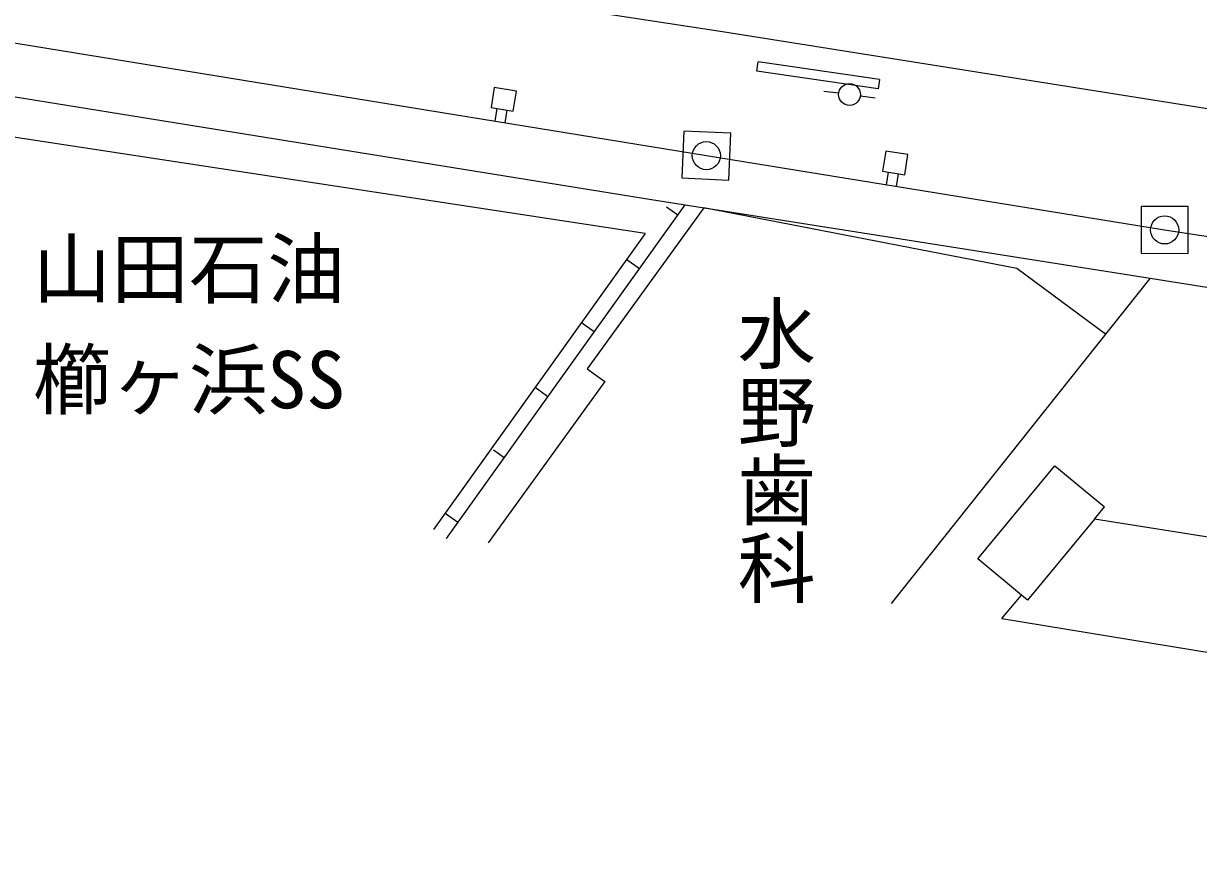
# Model space of a CAD drawing. Units: millimetres at full size, sheet at 1:1000; details may follow other scales. Extents: x 40000 to 193597266, y 20000 to 106988046.
# Drawn here: x 110804 to 148400, y 250068 to 276881 of the extents above; entities that cross this region are included whole.
import ezdxf
from ezdxf.enums import TextEntityAlignment as Align

# ---------------------------------------------------------------- set-up
doc = ezdxf.new("R2010")
doc.units = ezdxf.units.MM
doc.header["$LTSCALE"] = 1000
doc.layers.add('M-BGD', color=7, linetype='Continuous', lineweight=25)
doc.layers.add('M-STR-STRC', color=7, linetype='Continuous', lineweight=25)
doc.layers.add('M-BMK-HTXT', color=7, linetype='Continuous')
doc.styles.add('@ＭＳ ゴシック', font='')
doc.styles.add('ＭＳ ゴシック', font='')
doc.styles.get('@ＭＳ ゴシック').set_extended_font_data('@MS Gothic')
doc.styles.get('ＭＳ ゴシック').set_extended_font_data('MS Gothic')

# ---------------------------------------------------------------- blocks, each defined once
blk = doc.blocks.new('ad')
at = {"layer": 'M-BGD'}
for p, q in [((0, 0), (-392, -119)), ((93, -306), (-299, -425))]:
    blk.add_line(p, q, dxfattribs=at)
blk.add_lwpolyline([(-867, -807), (-241, -617), (-451, 72), (-1076, -118)], close=True, dxfattribs=at)

msp = doc.modelspace()

# ---------------------------------------------------------------- linework, layer by layer
at = {"layer": 'M-BGD'}
for p, q in [((134264, 275356), (134307, 275653)), ((138193, 275088), (134307, 275653)), ((138150, 274791), (134264, 275356)), ((138193, 275088), (138150, 274791)), ((136888, 274651), (136414, 274709)), ((137583, 274565), (138056, 274507)), ((131964, 271074), (124327, 260404)), ((131374, 271014), (131735, 270756)), ((130692, 270157), (123920, 260695)), ((130104, 269334), (130510, 269043)), ((138578, 258325), (146853, 268727)), ((128660, 267318), (129067, 267027)), ((127175, 265242), (127581, 264951)), ((125840, 263241), (126182, 262996)), ((145072, 261025), (145391, 261411)), ((124294, 261218), (124701, 260927)), ((150165, 260217), (145072, 261025)), ((142112, 257841), (142735, 258594))]:
    msp.add_line(p, q, dxfattribs=at)
for points in [[(193202, 250068), (193204, 250760), (194595, 260690), (194567, 260903), (194379, 261118), (193642, 261310), (177355, 263909), (163501, 266077), (146853, 268727), (130895, 271243), (102856, 275761), (83296, 278747)], [(107014, 276828), (132652, 272653), (147316, 270277), (168458, 267058), (197450, 262274)], [(130692, 270157), (106556, 273845), (104706, 262467)], [(132571, 270979), (128844, 265828), (129400, 265425), (125668, 260268)], [(145429, 266937), (142589, 269043), (132571, 270979)], [(142112, 257841), (149584, 256615), (151365, 267651), (169640, 264721), (168049, 254519), (193204, 250760)], [(145072, 261025), (142928, 258434), (141340, 259748), (143803, 262725), (145391, 261411)]]:
    msp.add_lwpolyline(points, dxfattribs=at)
for points in [[(131937, 273436), (131869, 271938), (133367, 271870), (133435, 273368)], [(146568, 271029), (146565, 269529), (148065, 269525), (148068, 271025)]]:
    msp.add_lwpolyline(points, close=True, dxfattribs=at)
for centre, radius in [((137235, 274608), 350), ((132652, 272653), 450), ((147316, 270277), 450)]:
    msp.add_circle(centre, radius, dxfattribs=at)
at = {"layer": 'M-STR-STRC'}
msp.add_lwpolyline([(89161, 283473), (98837, 281916), (116794, 279130), (133170, 276621), (165343, 271519), (183457, 268737)], dxfattribs=at)

# ---------------------------------------------------------------- block references
for p, rotation in [((126210, 273702), 243.83602), ((138735, 271667), 243.88157)]:
    msp.add_blockref('ad', p, dxfattribs=dict(rotation=rotation))

# ---------------------------------------------------------------- texts
at = {"layer": 'M-BMK-HTXT', "style": 'ＭＳ ゴシック'}
for s, p in [('山田石油', (111100, 267570)), ('櫛ヶ浜SS', (111100, 264020))]:
    msp.add_text(s, height=1833, dxfattribs=at).set_placement(p, align=Align.BOTTOM_LEFT)
at = {"layer": 'M-BMK-HTXT', "style": '@ＭＳ ゴシック'}
msp.add_text('水野歯科', height=1833, rotation=270, dxfattribs=at).set_placement((133403, 268231), align=Align.BOTTOM_LEFT)

doc.saveas('drawing.dxf')
